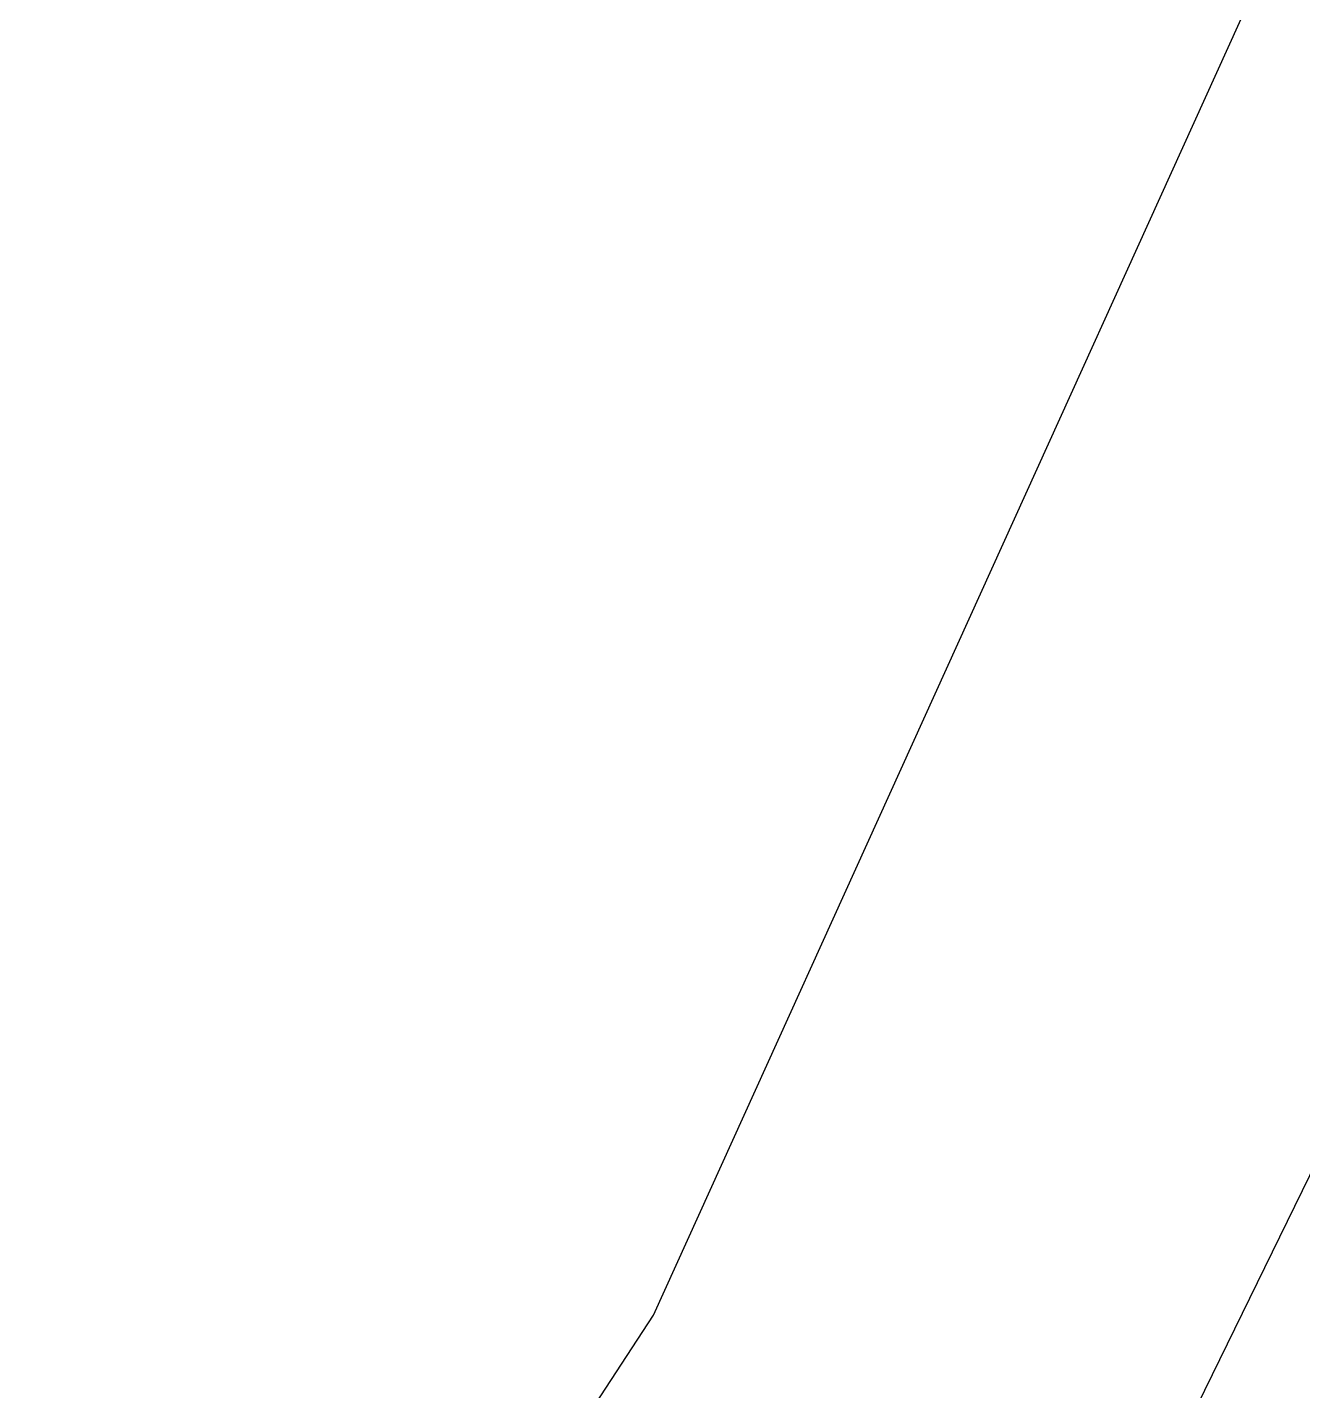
# Model space of a CAD drawing. Header units: inches. Extents: x 653559 to 669309, y 7245317 to 7256454.
# Drawn here: x 663145.676 to 663149.611, y 7253472.073 to 7253476.28 of the extents above; entities that cross this region are included whole.
import ezdxf

# ---------------------------------------------------------------- set-up
doc = ezdxf.new("R2010")
doc.units = ezdxf.units.IN
doc.header["$MEASUREMENT"] = 0
doc.layers.add('Caminos', color=1, linetype='Continuous')
doc.layers.add('Reserva', color=92, linetype='Continuous')

msp = doc.modelspace()

# ---------------------------------------------------------------- linework, layer by layer
at = {"layer": 'Caminos', "transparency": 33554613}
msp.add_lwpolyline([(663290.5118, 7252807.4711), (663139.295, 7253338.796), (663109.3882, 7253406.1767), (663106.0016, 7253414.5905), (663107.8007, 7253424.9622), (663117.7103, 7253435.9251), (663123.2665, 7253442.1428), (663136.7603, 7253455.7689), (663147.6082, 7253472.3054)], dxfattribs=at)
msp.add_polyline3d([(663147.6082, 7253472.3054, 0), (663152.5557, 7253483.2244, 0), (663152.661, 7253492.1674, 0), (663153.2968, 7253522.0472, 0)], dxfattribs=at)
at = {"layer": 'Reserva', "transparency": 33554613}
msp.add_polyline3d([(662741.9933, 7253248.9595, 0), (662810.2559, 7253268.0095, 0), (662875.3435, 7253330.7159, 0), (662921.3811, 7253356.1159, 0), (662948.3687, 7253387.0723, 0), (662975.3562, 7253405.3285, 0), (662991.2313, 7253402.1535, 0), (662998.375, 7253385.4848, 0), (662988.85, 7253364.8472, 0), (662967.4187, 7253342.6222, 0), (662953.1312, 7253312.4596, 0), (662952.3374, 7253277.5345, 0), (662985.675, 7253245.7845, 0), (663014.2501, 7253237.0532, 0), (663046.0001, 7253241.022, 0), (663064.2564, 7253259.2783, 0), (663069.0189, 7253293.4096, 0), (663069.0189, 7253332.3034, 0), (663063.4627, 7253360.0847, 0), (663068.2252, 7253389.4535, 0), (663095.2127, 7253408.5036, 0), (663138.8029, 7253450.6055, 0), (663154.0165, 7253481.6941, 0), (663156.993, 7253553.7932, 0)], dxfattribs=at)

doc.saveas('drawing.dxf')
